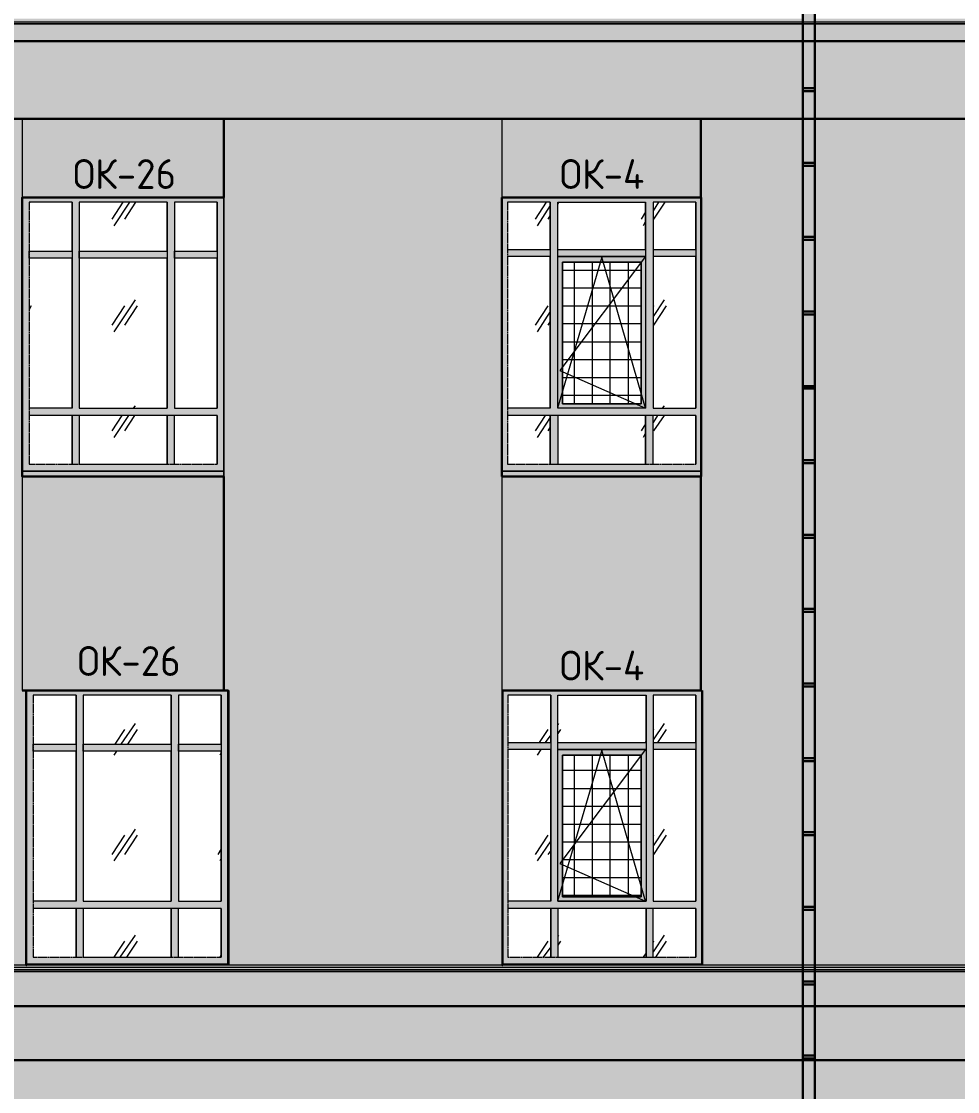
# Model space of a CAD drawing. Header units: millimetres. Extents: x -11345 to 411485, y -9810 to 73012.
# Drawn here: x 354448 to 362311, y 3315 to 12302 of the extents above; entities that cross this region are included whole.
import ezdxf

# ---------------------------------------------------------------- set-up
doc = ezdxf.new("R2010")
doc.units = ezdxf.units.MM
doc.linetypes.add('PDF_IMPORT', pattern=[1, 0.8, -0.2])
for name, color, linetype in [('PDF _Линии', 7, 'Continuous'), ('PDF _Стены внутренние', 7, 'Continuous'), ('PDF _Стены наружные', 7, 'Continuous'), ('PDF _Текст', 7, 'Continuous'), ('PDF _Узлы', 7, 'Continuous')]:
    doc.layers.add(name, color=color, linetype=linetype)
for name, color, linetype, true_color in [('PDF _Обобщенные модели', 7, 'Continuous', 0xb5bcbf), ('PDF _Ограждение', 7, 'Continuous', 0x7f7f7f), ('PDF _Окна', 7, 'Continuous', 0x383e42), ('PDF _Стены штриховка поверхности', 7, 'Continuous', 0xcacbcc)]:
    doc.layers.add(name, color=color, linetype=linetype, true_color=true_color)
doc.styles.add('PDF GOST Common', font='GOST_Common.ttf')

msp = doc.modelspace()

# ---------------------------------------------------------------- hatches: boundary and pattern name
at = {"layer": 'PDF _Обобщенные модели', "transparency": 33554559}
h = msp.add_hatch(color=256, dxfattribs=at)
h.paths.add_polyline_path([(361155.10239, 15415.50734), (361163.56847, 15432.4395), (361163.56847, 15438.08355), (361167.80151, 15445.13861), (361167.80151, 15449.37165), (361146.63632, 15449.37165), (361142.40328, 15445.13861), (361125.47113, 15402.80823), (361117.00505, 15394.34215), (361095.83986, 15368.94392), (361078.9077, 15364.71088), (361040.81036, 15364.71088), (361028.11124, 15368.94392), (361023.8782, 15377.41), (361002.71301, 15402.80823), (360998.47997, 15407.04127), (360981.54782, 15449.37165), (360956.14959, 15449.37165), (360981.54782, 15407.04127), (360977.31478, 15411.2743), (360968.84871, 15423.97342), (360968.84871, 15381.64304), (360964.61567, 15377.41), (360968.84871, 15364.71088), (360977.31478, 15347.77873), (360985.78086, 15330.84658), (360990.0139, 15322.3805), (361015.41213, 15267.351), (361015.41213, 15216.55454), (361011.17909, 15216.55454), (361015.41213, 15169.99112), (361011.17909, 15169.99112), (361015.41213, 15064.16516), (361011.17909, 15055.69908), (361015.41213, 15047.23301), (361015.41213, 15026.06781), (361019.64517, 15021.83478), (361015.41213, 15021.83478), (361015.41213, 15009.13566), (361011.17909, 15000.66958), (361011.17909, 7343.10321), (361015.41213, 6742.01177), (361011.17909, 6742.01177), (361011.17909, 6716.61354), (361015.41213, 6115.52209), (361011.17909, 6115.52209), (361011.17909, 6090.12386), (361015.41213, 5493.26545), (361011.17909, 5493.26545), (361011.17909, -348.32747), (361015.41213, -356.79354), (361019.64517, -369.49266), (361028.11124, -377.95873), (361036.57732, -386.42481), (361049.27643, -390.65785), (361061.97555, -394.89089), (361087.37378, -386.42481), (361100.07289, -377.95873), (361104.30593, -369.49266), (361108.53897, -369.49266), (361112.77201, -356.79354), (361112.77201, -335.62835), (361104.30593, -322.92924), (361108.53897, -322.92924), (361112.77201, -335.62835), (361112.77201, 15267.351), (361138.17024, 15322.3805), (361138.17024, 15330.84658), (361146.63632, 15339.31265), (361150.86936, 15352.01177), (361159.33543, 15373.17696), (361159.33543, 15377.41), (361155.10239, 15390.10911)])
h.paths.add_polyline_path([(361155.10239, 15423.97342), (361150.86936, 15415.50734), (361142.40328, 15402.80823)], flags=0)
h.paths.add_polyline_path([(361095.83986, 15038.76693), (361091.60682, 15034.53389), (361087.37378, 15030.30085), (361083.14074, 15030.30085), (361074.67466, 15026.06781), (361066.20859, 15026.06781), (361078.9077, 15030.30085)], flags=0)
h.paths.add_polyline_path([(361015.41213, -335.62835), (361015.41213, -331.39531), (361019.64517, -322.92924), (361019.64517, -318.6962), (361028.11124, -314.46316), (361019.64517, -322.92924)], flags=0)
h.paths.add_polyline_path([(361074.67466, -301.76404), (361061.97555, -297.53101), (361053.50947, -301.76404), (361049.27643, -301.76404), (361061.97555, -297.53101), (361066.20859, -297.53101)], flags=0)
h.paths.add_polyline_path([(361036.57732, -293.29797), (361040.81036, -289.06493), (361049.27643, -284.83189), (361061.97555, -284.83189), (361049.27643, -289.06493), (361045.0434, -289.06493)], flags=0)
h.paths.add_polyline_path([(361015.41213, -314.46316), (361023.8782, -305.99708), (361028.11124, -297.53101), (361028.11124, -301.76404), (361023.8782, -305.99708), (361019.64517, -314.46316)], flags=0)
h.paths.add_polyline_path([(361032.34428, 15000.66958), (361030.93327, 15003.49161), (361036.57732, 15000.66958), (361040.81036, 14996.43655)], flags=0)
h.paths.add_polyline_path([(361040.81036, 15013.3687), (361049.27643, 15009.13566), (361053.50947, 14996.43655), (361055.62599, 14994.32003), (361049.27643, 14996.43655), (361053.50947, 14996.43655), (361049.27643, 15004.90262), (361049.27643, 15009.13566), (361036.57732, 15013.3687)], flags=0)
h.paths.add_polyline_path([(361095.83986, 15026.06781), (361091.60682, 15021.83478), (361083.14074, 15013.3687), (361074.67466, 15009.13566), (361078.9077, 15013.3687), (361091.60682, 15021.83478), (361090.19581, 15021.83478)], flags=0)
h.paths.add_polyline_path([(361100.07289, 15021.83478), (361100.07289, 15009.13566), (361095.83986, 15013.3687), (361095.83986, 15019.71826)], flags=0)
h.paths.add_polyline_path([(361040.81036, 15330.84658), (361045.0434, 15330.84658), (361061.97555, 15322.3805)], flags=0)
h.paths.add_polyline_path([(361121.23809, 15368.94392), (361125.47113, 15375.29348), (361125.47113, 15373.17696), (361108.53897, 15352.01177), (361117.00505, 15364.71088)], flags=0)
for points in [[(361015.41213, 11741.23006), (361015.41213, 11745.46309), (361011.17909, 11745.46309), (361006.94605, 11741.23006), (361011.17909, 11736.99702), (361015.41213, 11736.99702)], [(361015.41213, 11715.83183), (361015.41213, 11720.06486), (361011.17909, 11720.06486), (361006.94605, 11715.83183), (361011.17909, 11711.59879), (361015.41213, 11711.59879)], [(361117.00505, 11741.23006), (361117.00505, 11745.46309), (361112.77201, 11745.46309), (361108.53897, 11741.23006), (361112.77201, 11736.99702), (361117.00505, 11736.99702)], [(361117.00505, 11715.83183), (361117.00505, 11720.06486), (361112.77201, 11720.06486), (361108.53897, 11715.83183), (361112.77201, 11711.59879), (361117.00505, 11711.59879)], [(361015.41213, 11114.74038), (361015.41213, 11118.97342), (361011.17909, 11118.97342), (361006.94605, 11114.74038), (361011.17909, 11110.50734), (361015.41213, 11110.50734)], [(361015.41213, 11089.34215), (361015.41213, 11093.57519), (361011.17909, 11093.57519), (361006.94605, 11089.34215), (361011.17909, 11085.10911), (361015.41213, 11085.10911)], [(361117.00505, 11114.74038), (361117.00505, 11118.97342), (361112.77201, 11118.97342), (361108.53897, 11114.74038), (361112.77201, 11110.50734), (361117.00505, 11110.50734)], [(361117.00505, 11089.34215), (361117.00505, 11093.57519), (361112.77201, 11093.57519), (361108.53897, 11089.34215), (361112.77201, 11085.10911), (361117.00505, 11085.10911)], [(361015.41213, 10492.48374), (361015.41213, 10496.71678), (361011.17909, 10496.71678), (361006.94605, 10492.48374), (361011.17909, 10488.25071), (361015.41213, 10488.25071)], [(361015.41213, 10467.08551), (361015.41213, 10471.31855), (361011.17909, 10471.31855), (361006.94605, 10467.08551), (361011.17909, 10462.85248), (361015.41213, 10462.85248)], [(361117.00505, 10492.48374), (361117.00505, 10496.71678), (361112.77201, 10496.71678), (361108.53897, 10492.48374), (361112.77201, 10488.25071), (361117.00505, 10488.25071)], [(361117.00505, 10467.08551), (361117.00505, 10471.31855), (361112.77201, 10471.31855), (361108.53897, 10467.08551), (361112.77201, 10462.85248), (361117.00505, 10462.85248)], [(361015.41213, 9865.99407), (361015.41213, 9870.22711), (361011.17909, 9870.22711), (361006.94605, 9865.99407), (361011.17909, 9861.76103), (361015.41213, 9861.76103)], [(361015.41213, 9840.59584), (361015.41213, 9844.82888), (361011.17909, 9844.82888), (361006.94605, 9840.59584), (361011.17909, 9836.3628), (361015.41213, 9836.3628)], [(361117.00505, 9865.99407), (361117.00505, 9870.22711), (361112.77201, 9870.22711), (361108.53897, 9865.99407), (361112.77201, 9861.76103), (361117.00505, 9861.76103)], [(361117.00505, 9840.59584), (361117.00505, 9844.82888), (361112.77201, 9844.82888), (361108.53897, 9840.59584), (361112.77201, 9836.3628), (361117.00505, 9836.3628)], [(361015.41213, 9239.50439), (361015.41213, 9243.73743), (361011.17909, 9243.73743), (361006.94605, 9239.50439), (361011.17909, 9235.27135), (361015.41213, 9235.27135)], [(361015.41213, 9218.3392), (361015.41213, 9222.57224), (361011.17909, 9222.57224), (361006.94605, 9218.3392), (361011.17909, 9214.10616), (361015.41213, 9214.10616)], [(361117.00505, 9239.50439), (361117.00505, 9243.73743), (361112.77201, 9243.73743), (361108.53897, 9239.50439), (361112.77201, 9235.27135), (361117.00505, 9235.27135)], [(361117.00505, 9218.3392), (361117.00505, 9222.57224), (361112.77201, 9222.57224), (361108.53897, 9218.3392), (361112.77201, 9214.10616), (361117.00505, 9214.10616)], [(361015.41213, 8617.24776), (361015.41213, 8621.48079), (361011.17909, 8621.48079), (361006.94605, 8617.24776), (361011.17909, 8613.01472), (361015.41213, 8613.01472)], [(361015.41213, 8591.84953), (361015.41213, 8596.08256), (361011.17909, 8596.08256), (361006.94605, 8591.84953), (361011.17909, 8587.61649), (361015.41213, 8587.61649)], [(361117.00505, 8617.24776), (361117.00505, 8621.48079), (361112.77201, 8621.48079), (361108.53897, 8617.24776), (361112.77201, 8613.01472), (361117.00505, 8613.01472)], [(361117.00505, 8591.84953), (361117.00505, 8596.08256), (361112.77201, 8596.08256), (361108.53897, 8591.84953), (361112.77201, 8587.61649), (361117.00505, 8587.61649)], [(361015.41213, 7990.75808), (361015.41213, 7994.99112), (361011.17909, 7994.99112), (361006.94605, 7990.75808), (361011.17909, 7986.52504), (361015.41213, 7986.52504)], [(361015.41213, 7965.35985), (361015.41213, 7969.59289), (361011.17909, 7969.59289), (361006.94605, 7965.35985), (361011.17909, 7961.12681), (361015.41213, 7961.12681)], [(361117.00505, 7990.75808), (361117.00505, 7994.99112), (361112.77201, 7994.99112), (361108.53897, 7990.75808), (361112.77201, 7986.52504), (361117.00505, 7986.52504)], [(361117.00505, 7965.35985), (361117.00505, 7969.59289), (361112.77201, 7969.59289), (361108.53897, 7965.35985), (361112.77201, 7961.12681), (361117.00505, 7961.12681)], [(361015.41213, 7368.50144), (361015.41213, 7372.73448), (361011.17909, 7372.73448), (361006.94605, 7368.50144), (361011.17909, 7364.2684), (361015.41213, 7364.2684)], [(361117.00505, 7368.50144), (361117.00505, 7372.73448), (361112.77201, 7372.73448), (361108.53897, 7368.50144), (361112.77201, 7364.2684), (361117.00505, 7364.2684)], [(361015.41213, 7343.10321), (361015.41213, 7347.33625), (361011.17909, 7347.33625), (361006.94605, 7343.10321), (361011.17909, 7338.87017), (361015.41213, 7338.87017)], [(361117.00505, 7343.10321), (361117.00505, 7347.33625), (361112.77201, 7347.33625), (361108.53897, 7343.10321), (361112.77201, 7338.87017), (361117.00505, 7338.87017)], [(361015.41213, 6742.01177), (361015.41213, 6746.24481), (361011.17909, 6746.24481), (361006.94605, 6742.01177), (361011.17909, 6737.77873), (361015.41213, 6737.77873)], [(361117.00505, 6742.01177), (361117.00505, 6746.24481), (361112.77201, 6746.24481), (361108.53897, 6742.01177), (361112.77201, 6737.77873), (361117.00505, 6737.77873)], [(361015.41213, 6716.61354), (361015.41213, 6720.84658), (361011.17909, 6720.84658), (361006.94605, 6716.61354), (361011.17909, 6712.3805), (361015.41213, 6712.3805)], [(361117.00505, 6716.61354), (361117.00505, 6720.84658), (361112.77201, 6720.84658), (361108.53897, 6716.61354), (361112.77201, 6712.3805), (361117.00505, 6712.3805)], [(361015.41213, 6115.52209), (361015.41213, 6119.75513), (361011.17909, 6119.75513), (361006.94605, 6115.52209), (361011.17909, 6111.28905), (361015.41213, 6111.28905)], [(361117.00505, 6115.52209), (361117.00505, 6119.75513), (361112.77201, 6119.75513), (361108.53897, 6115.52209), (361112.77201, 6111.28905), (361117.00505, 6111.28905)], [(361015.41213, 6090.12386), (361015.41213, 6094.3569), (361011.17909, 6094.3569), (361006.94605, 6090.12386), (361011.17909, 6085.89082), (361015.41213, 6085.89082)], [(361117.00505, 6090.12386), (361117.00505, 6094.3569), (361112.77201, 6094.3569), (361108.53897, 6090.12386), (361112.77201, 6085.89082), (361117.00505, 6085.89082)], [(361015.41213, 5493.26545), (361015.41213, 5497.49849), (361011.17909, 5497.49849), (361006.94605, 5493.26545), (361011.17909, 5489.03242), (361015.41213, 5489.03242)], [(361117.00505, 5493.26545), (361117.00505, 5497.49849), (361112.77201, 5497.49849), (361108.53897, 5493.26545), (361112.77201, 5489.03242), (361117.00505, 5489.03242)], [(361015.41213, 5467.86722), (361015.41213, 5472.10026), (361011.17909, 5472.10026), (361006.94605, 5467.86722), (361011.17909, 5463.63419), (361015.41213, 5463.63419)], [(361117.00505, 5467.86722), (361117.00505, 5472.10026), (361112.77201, 5472.10026), (361108.53897, 5467.86722), (361112.77201, 5463.63419), (361117.00505, 5463.63419)], [(361015.41213, 4866.77578), (361015.41213, 4871.00882), (361011.17909, 4871.00882), (361006.94605, 4866.77578), (361011.17909, 4862.54274), (361015.41213, 4862.54274)], [(361117.00505, 4866.77578), (361117.00505, 4871.00882), (361112.77201, 4871.00882), (361108.53897, 4866.77578), (361112.77201, 4862.54274), (361117.00505, 4862.54274)], [(361015.41213, 4841.37755), (361015.41213, 4845.61059), (361011.17909, 4845.61059), (361006.94605, 4841.37755), (361011.17909, 4837.14451), (361015.41213, 4837.14451)], [(361117.00505, 4841.37755), (361117.00505, 4845.61059), (361112.77201, 4845.61059), (361108.53897, 4841.37755), (361112.77201, 4837.14451), (361117.00505, 4837.14451)], [(361015.41213, 4240.2861), (361015.41213, 4244.51914), (361011.17909, 4244.51914), (361006.94605, 4240.2861), (361011.17909, 4236.05307), (361015.41213, 4236.05307)], [(361117.00505, 4240.2861), (361117.00505, 4244.51914), (361112.77201, 4244.51914), (361108.53897, 4240.2861), (361112.77201, 4236.05307), (361117.00505, 4236.05307)], [(361015.41213, 4214.88787), (361015.41213, 4219.12091), (361011.17909, 4219.12091), (361006.94605, 4214.88787), (361011.17909, 4210.65484), (361015.41213, 4210.65484)], [(361117.00505, 4214.88787), (361117.00505, 4219.12091), (361112.77201, 4219.12091), (361108.53897, 4214.88787), (361112.77201, 4210.65484), (361117.00505, 4210.65484)], [(361015.41213, 3618.02947), (361015.41213, 3622.2625), (361011.17909, 3622.2625), (361006.94605, 3618.02947), (361011.17909, 3613.79643), (361015.41213, 3613.79643)], [(361015.41213, 3592.63124), (361015.41213, 3596.86427), (361011.17909, 3596.86427), (361006.94605, 3592.63124), (361011.17909, 3588.3982), (361015.41213, 3588.3982)], [(361117.00505, 3618.02947), (361117.00505, 3622.2625), (361112.77201, 3622.2625), (361108.53897, 3618.02947), (361112.77201, 3613.79643), (361117.00505, 3613.79643)], [(361117.00505, 3592.63124), (361117.00505, 3596.86427), (361112.77201, 3596.86427), (361108.53897, 3592.63124), (361112.77201, 3588.3982), (361117.00505, 3588.3982)]]:
    msp.add_hatch(color=7, dxfattribs=at).paths.add_polyline_path(points)
at = {"layer": 'PDF _Ограждение', "true_color": 0x373f43, "transparency": 33554559}
h = msp.add_hatch(color=149, dxfattribs=at)
h.paths.add_polyline_path([(361011.17909, 12278.82593), (361011.17909, 12295.75808), (353823.47997, 12291.52504), (353823.47997, 12278.82593)])
h.paths.add_polyline_path([(361011.17909, 12325.38935), (353823.47997, 12325.38935), (353823.47997, 12295.75808), (361011.17909, 12295.75808)])
h = msp.add_hatch(color=149, dxfattribs=at)
h.paths.add_polyline_path([(375767.55077, 12278.82593), (375767.55077, 12295.75808), (361112.77201, 12291.52504), (361112.77201, 12278.82593)])
h.paths.add_polyline_path([(375767.55077, 12325.38935), (361112.77201, 12325.38935), (361112.77201, 12295.75808), (375767.55077, 12295.75808)])
for points in [[(353823.47997, 4375.74333), (353823.47997, 4320.71383), (361011.17909, 4320.71383), (361011.17909, 4375.74333)], [(361112.77201, 4375.74333), (361112.77201, 4320.71383), (375767.55077, 4320.71383), (375767.55077, 4375.74333)]]:
    msp.add_hatch(color=149, dxfattribs=at).paths.add_polyline_path(points)
at = {"layer": 'PDF _Окна', "transparency": 33554687}
h = msp.add_hatch(color=256, dxfattribs=at)
h.paths.add_polyline_path([(354932.53602, 10373.95867), (354932.53602, 10784.56339), (355673.31773, 10784.56339), (355673.31773, 10373.95867)])
h.paths.add_polyline_path([(354873.27348, 10314.69613), (354873.27348, 9053.25071), (354513.46523, 9053.25071), (354513.46523, 10314.69613)], flags=0)
h.paths.add_polyline_path([(356092.38853, 10314.69613), (356092.38853, 9053.25071), (355732.58027, 9053.25071), (355732.58027, 10314.69613)], flags=0)
h.paths.add_polyline_path([(354873.27348, 10373.95867), (354513.46523, 10373.95867), (354513.46523, 10784.56339), (354873.27348, 10784.56339)], flags=0)
h.paths.add_polyline_path([(356092.38853, 10373.95867), (355732.58027, 10373.95867), (355732.58027, 10784.56339), (356092.38853, 10784.56339)], flags=0)
h.paths.add_polyline_path([(356147.41803, 8481.79053), (356147.41803, 10822.66073), (354454.20269, 10822.66073), (354454.20269, 8481.79053)], flags=0)
h.paths.add_polyline_path([(355673.31773, 8993.98817), (355673.31773, 8583.38345), (354932.53602, 8583.38345), (354932.53602, 8993.98817)], flags=0)
h.paths.add_polyline_path([(355732.58027, 8583.38345), (355732.58027, 8993.98817), (356092.38853, 8993.98817), (356092.38853, 8583.38345)], flags=0)
h.paths.add_polyline_path([(354932.53602, 10314.69613), (355673.31773, 10314.69613), (355673.31773, 9053.25071), (354932.53602, 9053.25071)], flags=0)
h.paths.add_polyline_path([(354513.46523, 8583.38345), (354513.46523, 8993.98817), (354873.27348, 8993.98817), (354873.27348, 8583.38345)], flags=0)
h = msp.add_hatch(color=256, dxfattribs=at)
h.paths.add_polyline_path([(358953.92245, 10386.65779), (358953.92245, 10784.56339), (359690.47113, 10784.56339), (359690.47113, 10386.65779)])
h.paths.add_polyline_path([(358890.42688, 10327.39525), (358890.42688, 9053.25071), (358530.61862, 9053.25071), (358530.61862, 10327.39525)], flags=0)
h.paths.add_polyline_path([(360113.77496, 10327.39525), (360113.77496, 9053.25071), (359753.9667, 9053.25071), (359753.9667, 10327.39525)], flags=0)
h.paths.add_polyline_path([(358890.42688, 10386.65779), (358530.61862, 10386.65779), (358530.61862, 10784.56339), (358890.42688, 10784.56339)], flags=0)
h.paths.add_polyline_path([(360113.77496, 10386.65779), (359753.9667, 10386.65779), (359753.9667, 10784.56339), (360113.77496, 10784.56339)], flags=0)
h.paths.add_polyline_path([(360156.10534, 8481.79053), (360156.10534, 10822.66073), (358484.0552, 10822.66073), (358484.0552, 8481.79053)], flags=0)
h.paths.add_polyline_path([(359690.47113, 8993.98817), (359690.47113, 8583.38345), (358953.92245, 8583.38345), (358953.92245, 8993.98817)], flags=0)
h.paths.add_polyline_path([(359652.37378, 10280.83183), (359652.37378, 9091.34805), (358992.0198, 9091.34805), (358992.0198, 10280.83183)], flags=0)
h.paths.add_polyline_path([(359753.9667, 8583.38345), (359753.9667, 8993.98817), (360113.77496, 8993.98817), (360113.77496, 8583.38345)], flags=0)
h.paths.add_polyline_path([(358530.61862, 8583.38345), (358530.61862, 8993.98817), (358890.42688, 8993.98817), (358890.42688, 8583.38345)], flags=0)
h = msp.add_hatch(color=256, dxfattribs=at)
h.paths.add_polyline_path([(355707.18204, 4443.47194), (354966.40033, 4443.47194), (354966.40033, 4854.07666), (355707.18204, 4854.07666)])
h.paths.add_polyline_path([(354907.13779, 4443.47194), (354547.32953, 4443.47194), (354547.32953, 4854.07666), (354907.13779, 4854.07666)], flags=0)
h.paths.add_polyline_path([(355766.44458, 4443.47194), (355766.44458, 4854.07666), (356126.25284, 4854.07666), (356126.25284, 4443.47194)], flags=0)
h.paths.add_polyline_path([(354547.32953, 6234.04717), (354547.32953, 6644.65189), (354907.13779, 6644.65189), (354907.13779, 6234.04717)], flags=0)
h.paths.add_polyline_path([(354966.40033, 6234.04717), (354966.40033, 6644.65189), (355707.18204, 6644.65189), (355707.18204, 6234.04717)], flags=0)
h.paths.add_polyline_path([(356126.25284, 6174.78463), (356126.25284, 4913.3392), (355766.44458, 4913.3392), (355766.44458, 6174.78463)], flags=0)
h.paths.add_polyline_path([(356185.51537, 4375.74333), (356185.51537, 6682.74923), (354488.067, 6682.74923), (354488.067, 4375.74333)], flags=0)
h.paths.add_polyline_path([(354547.32953, 6174.78463), (354907.13779, 6174.78463), (354907.13779, 4913.3392), (354547.32953, 4913.3392)], flags=0)
h.paths.add_polyline_path([(356126.25284, 6234.04717), (355766.44458, 6234.04717), (355766.44458, 6644.65189), (356126.25284, 6644.65189)], flags=0)
h.paths.add_polyline_path([(354966.40033, 6174.78463), (355707.18204, 6174.78463), (355707.18204, 4913.3392), (354966.40033, 4913.3392)], flags=0)
h = msp.add_hatch(color=256, dxfattribs=at)
h.paths.add_polyline_path([(358953.92245, 6246.74628), (358953.92245, 6644.65189), (359694.70416, 6644.65189), (359694.70416, 6246.74628)])
h.paths.add_polyline_path([(359753.9667, 6246.74628), (359753.9667, 6644.65189), (360113.77496, 6644.65189), (360113.77496, 6246.74628)], flags=0)
h.paths.add_polyline_path([(358894.65992, 6187.48374), (358894.65992, 4913.3392), (358534.85166, 4913.3392), (358534.85166, 6187.48374)], flags=0)
h.paths.add_polyline_path([(358894.65992, 6246.74628), (358534.85166, 6246.74628), (358534.85166, 6644.65189), (358894.65992, 6644.65189)], flags=0)
h.paths.add_polyline_path([(359652.37378, 4951.43655), (358992.0198, 4951.43655), (358992.0198, 6140.92032), (359652.37378, 6140.92032)], flags=0)
h.paths.add_polyline_path([(359753.9667, 6187.48374), (360113.77496, 6187.48374), (360113.77496, 4913.3392), (359753.9667, 4913.3392)], flags=0)
h.paths.add_polyline_path([(359694.70416, 4854.07666), (359694.70416, 4443.47194), (358953.92245, 4443.47194), (358953.92245, 4854.07666)], flags=0)
h.paths.add_polyline_path([(359753.9667, 4443.47194), (359753.9667, 4854.07666), (360113.77496, 4854.07666), (360113.77496, 4443.47194)], flags=0)
h.paths.add_polyline_path([(360164.57142, 4913.3392), (360160.33838, 6644.65189), (360160.33838, 6682.74923), (358488.28823, 6682.74923), (358488.28823, 4375.74333), (360164.57142, 4375.74333), (360160.33838, 4384.20941), (360164.57142, 4384.20941)], flags=0)
h.paths.add_polyline_path([(358534.85166, 4443.47194), (358534.85166, 4854.07666), (358894.65992, 4854.07666), (358894.65992, 4443.47194)], flags=0)
at = {"layer": 'PDF _Стены наружные', "transparency": 33554687}
for points in [[(354458.43573, 8481.79053), (354458.43573, 8486.02357), (354454.20269, 8486.02357), (354449.96965, 8481.79053), (354454.20269, 8477.55749), (354458.43573, 8477.55749)], [(358488.28823, 8481.79053), (358488.28823, 8486.02357), (358484.0552, 8486.02357), (358479.82216, 8481.79053), (358484.0552, 8477.55749), (358488.28823, 8477.55749)]]:
    msp.add_hatch(color=256, dxfattribs=at).paths.add_polyline_path(points)
at = {"layer": 'PDF _Стены штриховка поверхности', "true_color": 0xfbfbf4, "transparency": 33554687}
for points in [[(358483.12381, 10822.66073), (358484.0552, 11483.01472), (360156.10534, 11483.01472), (360156.10534, 10822.66073), (360160.33838, 10822.66073), (360156.10534, 8481.79053), (360156.10534, 6682.74923), (360164.57142, 6682.74923), (360164.57142, 4375.74333), (361011.17909, 4375.74333), (361011.17909, 12278.82593), (353823.47997, 12278.82593), (353823.47997, 4375.74333), (354488.067, 4375.74333), (354488.067, 6682.74923), (354454.20269, 6682.74923), (354454.20269, 8629.94687), (354449.96965, 9231.03832), (354449.96965, 10822.66073), (354454.20269, 10822.66073), (354454.20269, 11483.01472), (356147.41803, 11483.01472), (356147.41803, 6682.74923), (356189.74841, 6682.74923), (356189.74841, 4375.74333), (358488.28823, 4375.74333), (358488.28823, 6682.74923), (358484.0552, 6682.74923), (358484.0552, 8481.79053), (358479.82216, 8481.79053), (358481.67705, 9796.90699), (358484.0552, 8481.79053), (358484.0552, 10822.66073)], [(368198.8782, 11483.01472), (368203.11124, 10822.66073), (368203.11124, 6682.74923), (368215.81036, 6682.74923), (368215.81036, 4375.74333), (375767.55077, 4375.74333), (375767.55077, 12278.82593), (361112.77201, 12278.82593), (361112.77201, 4375.74333), (362492.74251, 4375.74333), (362492.74251, 6682.74923), (362505.44163, 6682.74923), (362505.44163, 8481.79053), (362501.20859, 8481.79053), (362501.20859, 11483.01472), (364160.55962, 11483.01472), (364164.79266, 8481.79053), (364164.79266, 6682.74923), (364169.0257, 6682.74923), (364169.0257, 4375.74333), (366535.29413, 4375.74333), (366535.29413, 8481.79053), (366531.0611, 8481.79053), (366531.0611, 11483.01472)], [(361011.17909, 4320.71383), (353823.47997, 4320.71383), (353823.47997, 4032.86722), (361011.17909, 4032.86722)], [(375767.55077, 4320.71383), (361112.77201, 4320.71383), (361112.77201, 4032.86722), (375767.55077, 4032.86722)]]:
    msp.add_hatch(color=7, dxfattribs=at).paths.add_polyline_path(points)
at = {"layer": 'PDF _Стены штриховка поверхности', "true_color": 0x88d4d9, "transparency": 33554687}
for points in [[(356147.41803, 11483.01472), (354454.20269, 11483.01472), (354454.20269, 10822.66073), (356147.41803, 10822.66073)], [(360156.10534, 11483.01472), (358484.0552, 11483.01472), (358484.0552, 10822.66073), (360156.10534, 10822.66073)], [(356147.41803, 8481.79053), (354454.20269, 8481.79053), (354454.20269, 6682.74923), (356147.41803, 6682.74923)], [(360156.10534, 8481.79053), (358484.0552, 8481.79053), (358484.0552, 6682.74923), (360156.10534, 6682.74923)]]:
    msp.add_hatch(color=133, dxfattribs=at).paths.add_polyline_path(points)
at = {"layer": 'PDF _Стены штриховка поверхности', "transparency": 33554687}
h = msp.add_hatch(color=256, dxfattribs=at)
h.paths.add_polyline_path([(353823.47997, 3262.45425), (353823.47997, 362.82298), (354674.32068, 362.82298), (354674.32068, -437.22127), (376173.92245, -437.22127), (376173.92245, 3579.93212), (376195.08764, 3579.93212), (376195.08764, -437.22127), (376224.71891, -437.22127), (376224.71891, -318.6962), (376267.0493, -318.6962), (376267.0493, 117.30675), (376241.65107, 125.77283), (376241.65107, 168.10321), (376224.71891, 172.33625), (376224.71891, 235.83183), (376267.0493, 223.13271), (376267.0493, 1937.51324), (376254.35018, 1937.51324), (376254.35018, 405.15336), (376245.8841, 405.15336), (376245.8841, 1937.51324), (376237.41803, 1937.51324), (376237.41803, 405.15336), (376224.71891, 405.15336), (376224.71891, 2834.91737), (376237.41803, 2834.91737), (376237.41803, 2326.95277), (376245.8841, 2322.71973), (376245.8841, 2834.91737), (376254.35018, 2834.91737), (376254.35018, 2318.48669), (376267.0493, 2318.48669), (376267.0493, 3579.93212), (376296.68056, 3579.93212), (376296.68056, 4032.86722), (375864.91065, 4032.86722), (375869.14369, 3579.93212), (375864.91065, 3579.93212), (375864.91065, -348.32747), (375860.67761, -361.02658), (375852.21154, -369.49266), (375843.74546, -377.95873), (375818.34723, -386.42481), (375805.64812, -382.19177), (375797.18204, -377.95873), (375792.949, -377.95873), (375780.24989, -369.49266), (375776.01685, -361.02658), (375771.78381, -356.79354), (375767.55077, -348.32747), (375767.55077, 4032.86722), (361112.77201, 4032.86722), (361112.77201, -356.79354), (361108.53897, -361.02658), (361100.07289, -377.95873), (361095.83986, -382.19177), (361091.60682, -386.42481), (361087.37378, -386.42481), (361061.97555, -394.89089), (361053.50947, -390.65785), (361049.27643, -390.65785), (361036.57732, -386.42481), (361028.11124, -377.95873), (361019.64517, -369.49266), (361015.41213, -356.79354), (361011.17909, -339.86139), (361011.17909, 4032.86722), (353823.47997, 4032.86722), (353823.47997, 3334.4159), (354035.13189, 3309.01767), (354035.13189, 3237.05602), (354030.89885, 3237.05602), (353908.14074, 3249.75513)])
h.paths.add_polyline_path([(354593.89295, 519.4454), (354593.89295, 2839.15041), (356168.58322, 2839.15041), (356168.58322, 519.4454)], flags=0)
h.paths.add_polyline_path([(368198.8782, 549.07666), (366624.18794, 549.07666), (366624.18794, 2868.78168), (368198.8782, 2868.78168)], flags=0)
h.paths.add_polyline_path([(364169.0257, 2843.38345), (364169.0257, 523.67843), (362594.33543, 523.67843), (362594.33543, 2843.38345)], flags=0)
h.paths.add_polyline_path([(376216.25284, 2834.91737), (376216.25284, 405.15336), (376207.78676, 405.15336), (376207.78676, 2834.91737)], flags=0)
h.paths.add_polyline_path([(358572.949, 515.21236), (358572.949, 2834.91737), (360147.63927, 2834.91737), (360147.63927, 515.21236)], flags=0)

# ---------------------------------------------------------------- linework, layer by layer
at = {"layer": 'PDF _Линии', "lineweight": 30}
for points in [[(361011.17909, 14852.51324), (361011.17909, -145.14162)], [(361112.77201, -145.14162), (361112.77201, 14852.51324)], [(356147.41803, 6682.74923), (356147.41803, 8481.79053), (354454.20269, 8481.79053), (354454.20269, 10822.66073), (356147.41803, 10822.66073), (356147.41803, 11483.01472)], [(360156.10534, 6682.74923), (360156.10534, 8481.79053), (358484.0552, 8481.79053), (358484.0552, 10822.66073), (360156.10534, 10822.66073), (360156.10534, 11483.01472)], [(356185.51537, 4375.74333), (356185.51537, 6682.74923), (354454.20269, 6682.74923)], [(358484.0552, 6682.74923), (360160.33838, 6682.74923)], [(360164.57142, 4375.74333), (360164.57142, 6682.74923)]]:
    msp.add_lwpolyline(points, dxfattribs=at)
at = {"layer": 'PDF _Линии', "lineweight": 30, "ltscale": 146.55296}
for points in [[(353823.47997, 12134.90262), (376330.54487, 12134.90262)], [(353565.26464, 11483.01472), (376296.68056, 11483.01472)], [(353611.82806, 4032.86722), (376347.47702, 4032.86722)], [(353514.46818, 3579.93212), (376224.71891, 3579.93212)]]:
    msp.add_lwpolyline(points, dxfattribs=at)
at = {"layer": 'PDF _Линии', "lineweight": 30}
for points in [[(361112.77201, 11715.83183), (361112.77201, 11741.23006), (361061.97555, 11741.23006), (361011.17909, 11741.23006), (361011.17909, 11715.83183), (361061.97555, 11715.83183)], [(361112.77201, 11089.34215), (361112.77201, 11114.74038), (361061.97555, 11114.74038), (361011.17909, 11114.74038), (361011.17909, 11089.34215), (361061.97555, 11089.34215)], [(361112.77201, 10467.08551), (361112.77201, 10492.48374), (361061.97555, 10492.48374), (361011.17909, 10492.48374), (361011.17909, 10467.08551), (361061.97555, 10467.08551)], [(361112.77201, 9840.59584), (361112.77201, 9865.99407), (361061.97555, 9865.99407), (361011.17909, 9865.99407), (361011.17909, 9840.59584), (361061.97555, 9840.59584)], [(361112.77201, 9218.3392), (361112.77201, 9239.50439), (361061.97555, 9239.50439), (361011.17909, 9239.50439), (361011.17909, 9218.3392), (361061.97555, 9218.3392)], [(361112.77201, 8591.84953), (361112.77201, 8617.24776), (361061.97555, 8617.24776), (361011.17909, 8617.24776), (361011.17909, 8591.84953), (361061.97555, 8591.84953)], [(361112.77201, 7965.35985), (361112.77201, 7990.75808), (361061.97555, 7990.75808), (361011.17909, 7990.75808), (361011.17909, 7965.35985), (361061.97555, 7965.35985)], [(361112.77201, 7343.10321), (361112.77201, 7368.50144), (361061.97555, 7368.50144), (361011.17909, 7368.50144), (361011.17909, 7343.10321), (361061.97555, 7343.10321)], [(361112.77201, 6716.61354), (361112.77201, 6742.01177), (361061.97555, 6742.01177), (361011.17909, 6742.01177), (361011.17909, 6716.61354), (361061.97555, 6716.61354)], [(354488.067, 6682.74923), (354488.067, 4375.74333)], [(358488.28823, 6682.74923), (358488.28823, 4375.74333)], [(361112.77201, 6090.12386), (361112.77201, 6115.52209), (361061.97555, 6115.52209), (361011.17909, 6115.52209), (361011.17909, 6090.12386), (361061.97555, 6090.12386)], [(361112.77201, 5467.86722), (361112.77201, 5493.26545), (361061.97555, 5493.26545), (361011.17909, 5493.26545), (361011.17909, 5467.86722), (361061.97555, 5467.86722)], [(361112.77201, 4841.37755), (361112.77201, 4866.77578), (361061.97555, 4866.77578), (361011.17909, 4866.77578), (361011.17909, 4841.37755), (361061.97555, 4841.37755)], [(361112.77201, 4214.88787), (361112.77201, 4240.2861), (361061.97555, 4240.2861), (361011.17909, 4240.2861), (361011.17909, 4214.88787), (361061.97555, 4214.88787)], [(361112.77201, 3592.63124), (361112.77201, 3618.02947), (361061.97555, 3618.02947), (361011.17909, 3618.02947), (361011.17909, 3592.63124), (361061.97555, 3592.63124)]]:
    msp.add_lwpolyline(points, close=True, dxfattribs=at)
at = {"layer": 'PDF _Линии', "lineweight": 9, "ltscale": 3.185034}
for points in [[(359690.47113, 10327.39525), (358970.85461, 9370.72858), (359690.47113, 9053.25071), (359322.19679, 10323.16221), (358949.68941, 9053.25071)], [(359690.47113, 6187.48374), (358970.85461, 5230.81708), (359690.47113, 4913.3392), (359322.19679, 6183.25071), (358949.68941, 4913.3392)]]:
    msp.add_lwpolyline(points, dxfattribs=at)
at = {"layer": 'PDF _Линии', "lineweight": 9}
for points in [[(359652.37378, 10280.83183), (358992.0198, 10280.83183), (358992.0198, 9091.34805), (359652.37378, 9091.34805)], [(359652.37378, 6140.92032), (358992.0198, 6140.92032), (358992.0198, 4951.43655), (359652.37378, 4951.43655)]]:
    msp.add_lwpolyline(points, close=True, dxfattribs=at)
at = {"layer": 'PDF _Ограждение', "color": 7, "lineweight": 9, "ltscale": 146.55296}
for points in [[(375767.55077, 12283.05897), (353616.0611, 12283.05897)], [(376267.0493, 12278.82593), (353616.0611, 12278.82593)], [(375767.55077, 12295.75808), (353620.29413, 12295.75808)], [(375767.55077, 12278.82593), (353620.29413, 12278.82593)], [(375767.55077, 4375.74333), (353514.46818, 4375.74333)], [(376283.98145, 4337.64599), (376178.15549, 4358.81118), (353514.46818, 4358.81118)], [(353620.29413, 4324.94687), (375767.55077, 4324.94687), (353624.52717, 4324.94687)], [(375767.55077, 4337.64599), (353624.52717, 4337.64599)], [(376283.98145, 4320.71383), (353624.52717, 4320.71383)]]:
    msp.add_lwpolyline(points, dxfattribs=at)
at = {"layer": 'PDF _Окна', "color": 7, "lineweight": 9}
for points in [[(354517.69826, 10784.56339), (354513.46523, 10771.86427)], [(354873.27348, 10784.56339), (354513.46523, 10784.56339)], [(355673.31773, 10784.56339), (354932.53602, 10784.56339), (354932.53602, 9053.25071), (355673.31773, 9053.25071)], [(355300.81036, 10784.56339), (355207.68351, 10640.64009)], [(355355.83986, 10784.56339), (355224.61567, 10585.61059)], [(355406.63632, 10784.56339), (355313.50947, 10640.64009)], [(356092.38853, 10784.56339), (355732.58027, 10784.56339), (355732.58027, 9053.25071), (356092.38853, 9053.25071)], [(358530.61862, 10386.65779), (358890.42688, 10386.65779), (358890.42688, 10784.56339), (358890.42688, 9053.25071), (358890.42688, 10327.39525), (358530.61862, 10327.39525)], [(358890.42688, 10784.56339), (358530.61862, 10784.56339)], [(358856.56257, 10784.56339), (358763.43573, 10640.64009)], [(358962.38853, 10784.56339), (358953.92245, 10767.63124)], [(358953.92245, 10386.65779), (359690.47113, 10386.65779), (359690.47113, 10784.56339), (359690.47113, 9053.25071), (358953.92245, 9053.25071), (358953.92245, 10784.56339), (359690.47113, 10784.56339)], [(359800.53012, 10784.56339), (359753.9667, 10712.60174)], [(359753.9667, 10386.65779), (360113.77496, 10386.65779), (360113.77496, 10784.56339), (360113.77496, 9053.25071), (360113.77496, 10327.39525), (359753.9667, 10327.39525)], [(360113.77496, 10784.56339), (359753.9667, 10784.56339), (359753.9667, 9053.25071), (360113.77496, 9053.25071)], [(359851.32658, 10784.56339), (359758.19974, 10640.64009)], [(358890.42688, 10754.93212), (358780.36788, 10585.61059)], [(359690.47113, 10704.13566), (359652.37378, 10640.64009)], [(358890.42688, 10674.50439), (358869.26169, 10640.64009)], [(359690.47113, 10623.70793), (359669.30593, 10585.61059)], [(354513.46523, 10314.69613), (354513.46523, 10373.95867)], [(354513.46523, 10373.95867), (354513.46523, 10373.95867)], [(354932.53602, 10314.69613), (354932.53602, 10373.95867)], [(354932.53602, 10373.95867), (354932.53602, 10373.95867)], [(355732.58027, 10314.69613), (355732.58027, 10373.95867)], [(355732.58027, 10373.95867), (355732.58027, 10373.95867)], [(354513.46523, 10314.69613), (354513.46523, 10314.69613)], [(354932.53602, 10314.69613), (354932.53602, 10314.69613)], [(355732.58027, 10314.69613), (355732.58027, 10314.69613)], [(359652.37378, 9091.34805), (359652.37378, 10280.83183)], [(354513.46523, 9963.35395), (354513.46523, 9963.35395)], [(354530.39738, 9912.55749), (354513.46523, 9882.92622)], [(355313.50947, 9912.55749), (355207.68351, 9751.70203)], [(355402.40328, 9963.35395), (355224.61567, 9696.67253)], [(355419.33543, 9912.55749), (355313.50947, 9751.70203)], [(358869.26169, 9912.55749), (358763.43573, 9751.70203)], [(359847.09354, 9963.35395), (359753.9667, 9823.66368)], [(359758.19974, 9912.55749), (359753.9667, 9904.09141)], [(359864.0257, 9912.55749), (359758.19974, 9751.70203)], [(358890.42688, 9865.99407), (358780.36788, 9696.67253)], [(358890.42688, 9785.56634), (358869.26169, 9751.70203)], [(359652.37378, 9751.70203), (359652.37378, 9751.70203)], [(354513.46523, 9074.4159), (354513.46523, 9074.4159)], [(354873.27348, 9053.25071), (354513.46523, 9053.25071)], [(354932.53602, 8993.98817), (354932.53602, 8583.38345), (355673.31773, 8583.38345)], [(355292.34428, 8993.98817), (355207.68351, 8862.76398)], [(355347.37378, 8993.98817), (355224.61567, 8807.73448)], [(355398.17024, 8993.98817), (355313.50947, 8862.76398)], [(355402.40328, 9074.4159), (355385.47113, 9053.25071)], [(355732.58027, 8583.38345), (355732.58027, 8993.98817)], [(358890.42688, 9053.25071), (358530.61862, 9053.25071)], [(358848.09649, 8993.98817), (358763.43573, 8862.76398)], [(358958.15549, 8993.98817), (358953.92245, 8989.75513)], [(358953.92245, 8993.98817), (358953.92245, 8583.38345), (359690.47113, 8583.38345)], [(359792.06405, 8993.98817), (359753.9667, 8934.72563)], [(359753.9667, 8583.38345), (359753.9667, 8993.98817)], [(359847.09354, 8993.98817), (359758.19974, 8862.76398)], [(359847.09354, 9074.4159), (359830.16139, 9053.25071)], [(358890.42688, 8977.05602), (358780.36788, 8807.73448)], [(359690.47113, 8922.02652), (359652.37378, 8862.76398)], [(358890.42688, 8896.62829), (358869.26169, 8862.76398)], [(359690.47113, 8845.83183), (359669.30593, 8807.73448)], [(354454.20269, 8524.12091), (356147.41803, 8524.12091), (354454.20269, 8524.12091)], [(358484.0552, 8524.12091), (360156.10534, 8524.12091), (358484.0552, 8524.12091)], [(354907.13779, 6644.65189), (354547.32953, 6644.65189)], [(355707.18204, 6644.65189), (354966.40033, 6644.65189), (354966.40033, 4913.3392), (355707.18204, 4913.3392)], [(356126.25284, 6644.65189), (355766.44458, 6644.65189), (355766.44458, 4913.3392), (356126.25284, 4913.3392)], [(358534.85166, 6246.74628), (358894.65992, 6246.74628), (358894.65992, 6644.65189), (358894.65992, 4913.3392), (358894.65992, 6187.48374), (358534.85166, 6187.48374)], [(358894.65992, 6644.65189), (358534.85166, 6644.65189)], [(358953.92245, 6246.74628), (359694.70416, 6246.74628), (359694.70416, 6644.65189), (359694.70416, 4913.3392), (358953.92245, 4913.3392), (358953.92245, 6644.65189), (359694.70416, 6644.65189)], [(359753.9667, 6246.74628), (360113.77496, 6246.74628), (360113.77496, 6644.65189), (360113.77496, 4913.3392), (360113.77496, 6187.48374), (359753.9667, 6187.48374)], [(360113.77496, 6644.65189), (359753.9667, 6644.65189), (359753.9667, 4913.3392), (360113.77496, 4913.3392)], [(355402.40328, 6407.60174), (355283.8782, 6234.04717)], [(358958.15549, 6407.60174), (358953.92245, 6399.13566)], [(359847.09354, 6407.60174), (359753.9667, 6267.91147)], [(355313.50947, 6356.80528), (355233.08174, 6234.04717)], [(355419.33543, 6356.80528), (355338.9077, 6234.04717)], [(358869.26169, 6356.80528), (358797.30003, 6246.74628)], [(358894.65992, 6310.24186), (358848.09649, 6246.74628)], [(358975.08764, 6356.80528), (358953.92245, 6322.94097)], [(359758.19974, 6356.80528), (359753.9667, 6348.3392)], [(359864.0257, 6356.80528), (359792.06405, 6246.74628)], [(354547.32953, 6174.78463), (354547.32953, 6234.04717)], [(354547.32953, 6234.04717), (354547.32953, 6234.04717)], [(354966.40033, 6174.78463), (354966.40033, 6234.04717)], [(354966.40033, 6234.04717), (354966.40033, 6234.04717)], [(355766.44458, 6174.78463), (355766.44458, 6234.04717)], [(355766.44458, 6234.04717), (355766.44458, 6234.04717)], [(356126.25284, 6242.51324), (356122.0198, 6234.04717)], [(359694.70416, 6259.4454), (359686.23809, 6246.74628)], [(354547.32953, 6174.78463), (354547.32953, 6174.78463)], [(354966.40033, 6174.78463), (354966.40033, 6174.78463)], [(355245.78086, 6174.78463), (355224.61567, 6140.92032)], [(355766.44458, 6174.78463), (355766.44458, 6174.78463)], [(356126.25284, 6162.08551), (356113.55372, 6140.92032)], [(358809.99915, 6187.48374), (358780.36788, 6140.92032)], [(359652.37378, 4951.43655), (359652.37378, 6140.92032)], [(355402.40328, 5518.66368), (355224.61567, 5251.98227)], [(359847.09354, 5518.66368), (359753.9667, 5378.97342)], [(355313.50947, 5467.86722), (355207.68351, 5307.01177)], [(355419.33543, 5467.86722), (355313.50947, 5307.01177)], [(358869.26169, 5467.86722), (358763.43573, 5307.01177)], [(358894.65992, 5421.3038), (358780.36788, 5251.98227)], [(359758.19974, 5467.86722), (359753.9667, 5459.40115)], [(359864.0257, 5467.86722), (359758.19974, 5307.01177)], [(356126.25284, 5353.57519), (356096.62157, 5307.01177)], [(358894.65992, 5340.87607), (358869.26169, 5307.01177)], [(359652.37378, 5307.01177), (359652.37378, 5307.01177)], [(356126.25284, 5273.14746), (356113.55372, 5251.98227)], [(354907.13779, 4913.3392), (354547.32953, 4913.3392)], [(354966.40033, 4854.07666), (354966.40033, 4443.47194), (355707.18204, 4443.47194)], [(355766.44458, 4443.47194), (355766.44458, 4854.07666)], [(358894.65992, 4913.3392), (358534.85166, 4913.3392)], [(358953.92245, 4854.07666), (358953.92245, 4443.47194), (359694.70416, 4443.47194)], [(359753.9667, 4443.47194), (359753.9667, 4854.07666)], [(355402.40328, 4629.72563), (355275.41213, 4443.47194)], [(358958.15549, 4629.72563), (358953.92245, 4621.25955)], [(359847.09354, 4629.72563), (359753.9667, 4490.03537)], [(355313.50947, 4578.92917), (355224.61567, 4443.47194)], [(355419.33543, 4578.92917), (355330.44163, 4443.47194)], [(358869.26169, 4578.92917), (358780.36788, 4443.47194)], [(358894.65992, 4532.36575), (358831.16434, 4443.47194)], [(358975.08764, 4578.92917), (358953.92245, 4545.06486)], [(359758.19974, 4578.92917), (359753.9667, 4570.46309)], [(359864.0257, 4578.92917), (359775.13189, 4443.47194)], [(356126.25284, 4464.63714), (356113.55372, 4443.47194)], [(358894.65992, 4451.93802), (358886.19384, 4443.47194)], [(359694.70416, 4481.56929), (359669.30593, 4443.47194)], [(358488.28823, 4384.20941), (360164.57142, 4384.20941), (358488.28823, 4384.20941)]]:
    msp.add_lwpolyline(points, dxfattribs=at)
for points in [[(354873.27348, 10314.69613), (354513.46523, 10314.69613), (354513.46523, 10373.95867), (354873.27348, 10373.95867), (354873.27348, 10784.56339), (354873.27348, 9053.25071)], [(355673.31773, 10314.69613), (354932.53602, 10314.69613), (354932.53602, 10373.95867), (355673.31773, 10373.95867), (355673.31773, 10784.56339), (355673.31773, 9053.25071)], [(356092.38853, 10314.69613), (355732.58027, 10314.69613), (355732.58027, 10373.95867), (356092.38853, 10373.95867), (356092.38853, 10784.56339), (356092.38853, 9053.25071)], [(359690.47113, 10327.39525), (358953.92245, 10327.39525)], [(359652.37378, 10280.83183), (359652.37378, 9091.34805), (358992.0198, 9091.34805), (358992.0198, 10280.83183)], [(354873.27348, 8993.98817), (354873.27348, 8583.38345)], [(355673.31773, 8993.98817), (355673.31773, 8583.38345)], [(356092.38853, 8993.98817), (356092.38853, 8583.38345)], [(358890.42688, 8993.98817), (358890.42688, 8583.38345)], [(359690.47113, 8993.98817), (359690.47113, 8583.38345)], [(360113.77496, 8993.98817), (360113.77496, 8583.38345)], [(354488.067, 4384.20941), (356185.51537, 4384.20941), (356185.51537, 6682.74923), (356185.51537, 4384.20941)], [(354907.13779, 6174.78463), (354547.32953, 6174.78463), (354547.32953, 6234.04717), (354907.13779, 6234.04717), (354907.13779, 6644.65189), (354907.13779, 4913.3392)], [(355707.18204, 6174.78463), (354966.40033, 6174.78463), (354966.40033, 6234.04717), (355707.18204, 6234.04717), (355707.18204, 6644.65189), (355707.18204, 4913.3392)], [(356126.25284, 6174.78463), (355766.44458, 6174.78463), (355766.44458, 6234.04717), (356126.25284, 6234.04717), (356126.25284, 6644.65189), (356126.25284, 4913.3392)], [(359694.70416, 6187.48374), (358953.92245, 6187.48374)], [(359652.37378, 6140.92032), (359652.37378, 4951.43655), (358992.0198, 4951.43655), (358992.0198, 6140.92032)], [(354907.13779, 4854.07666), (354907.13779, 4443.47194)], [(355707.18204, 4854.07666), (355707.18204, 4443.47194)], [(356126.25284, 4854.07666), (356126.25284, 4443.47194)], [(358894.65992, 4854.07666), (358894.65992, 4443.47194)], [(359694.70416, 4854.07666), (359694.70416, 4443.47194)], [(360113.77496, 4854.07666), (360113.77496, 4443.47194)]]:
    msp.add_lwpolyline(points, close=True, dxfattribs=at)
at = {"layer": 'PDF _Окна', "color": 7, "linetype": 'PDF_IMPORT', "lineweight": 9, "ltscale": 17.313738}
for points in [[(354513.46523, 10784.56339), (354513.46523, 8583.38345), (356092.38853, 8583.38345)], [(358530.61862, 10784.56339), (358530.61862, 8583.38345), (360113.77496, 8583.38345)], [(354547.32953, 6644.65189), (354547.32953, 4443.47194), (356126.25284, 4443.47194)], [(358534.85166, 6644.65189), (358534.85166, 4443.47194), (360113.77496, 4443.47194)]]:
    msp.add_lwpolyline(points, dxfattribs=at)
at = {"layer": 'PDF _Окна', "lineweight": 0}
for points in [[(359690.47113, 10327.39525), (358953.92245, 10327.39525), (359690.47113, 10327.39525)], [(359694.70416, 6187.48374), (358953.92245, 6187.48374), (359694.70416, 6187.48374)], [(359694.70416, 4913.3392), (358953.92245, 4913.3392), (359694.70416, 4913.3392)]]:
    msp.add_lwpolyline(points, dxfattribs=at)
for points in [[(359690.47113, 10327.39525), (359690.47113, 10327.39525), (359690.47113, 10327.39525)], [(354873.27348, 9053.25071), (354873.27348, 9053.25071), (354873.27348, 9053.25071)], [(356092.38853, 9053.25071), (356092.38853, 9053.25071), (356092.38853, 9053.25071)], [(358890.42688, 9053.25071), (358890.42688, 9053.25071), (358890.42688, 9053.25071)], [(360113.77496, 9053.25071), (360113.77496, 9053.25071), (360113.77496, 9053.25071)], [(355673.31773, 8583.38345), (355673.31773, 8583.38345), (355673.31773, 8583.38345)], [(359690.47113, 8583.38345), (359690.47113, 8583.38345), (359690.47113, 8583.38345)], [(360113.77496, 8583.38345), (360113.77496, 8583.38345), (360113.77496, 8583.38345)], [(354454.20269, 8524.12091), (356147.41803, 8524.12091), (354454.20269, 8524.12091)], [(358484.0552, 8524.12091), (360156.10534, 8524.12091), (358484.0552, 8524.12091)], [(354907.13779, 4913.3392), (354907.13779, 4913.3392), (354907.13779, 4913.3392)], [(360113.77496, 4913.3392), (360113.77496, 4913.3392), (360113.77496, 4913.3392)], [(355707.18204, 4443.47194), (355707.18204, 4443.47194), (355707.18204, 4443.47194)], [(359694.70416, 4443.47194), (359694.70416, 4443.47194), (359694.70416, 4443.47194)]]:
    msp.add_lwpolyline(points, close=True, dxfattribs=at)
at = {"layer": 'PDF _Окна', "color": 7, "linetype": 'PDF_IMPORT', "lineweight": 9, "ltscale": 7.408079}
for points in [[(356092.38853, 8993.98817), (354513.46523, 8993.98817)], [(356126.25284, 4854.07666), (354547.32953, 4854.07666)], [(360113.77496, 4854.07666), (358534.85166, 4854.07666)]]:
    msp.add_lwpolyline(points, dxfattribs=at)
at = {"layer": 'PDF _Окна', "color": 7, "linetype": 'PDF_IMPORT', "lineweight": 9, "ltscale": 7.365747}
msp.add_lwpolyline([(360113.77496, 8993.98817), (358530.61862, 8993.98817)], dxfattribs=at)
at = {"layer": 'PDF _Стены внутренние', "lineweight": 18}
for points in [[(356147.41803, 8481.79053), (356147.41803, 10822.66073)], [(360156.10534, 8481.79053), (360156.10534, 10822.66073)]]:
    msp.add_lwpolyline(points, close=True, dxfattribs=at)
for points in [[(356185.51537, 6682.74923), (356185.51537, 4375.74333)], [(360164.57142, 6682.74923), (360164.57142, 4375.74333)]]:
    msp.add_lwpolyline(points, dxfattribs=at)
at = {"layer": 'PDF _Стены внутренние', "color": 33, "true_color": 0xdf8d79, "transparency": 33554559}
msp.add_solid([(356185.51537, 4384.20941), (356185.51537, 4375.74333), (356185.51537, 4375.74333)], dxfattribs=at)
at = {"layer": 'PDF _Стены наружные', "lineweight": 18}
for points in [[(354454.20269, 11483.01472), (354454.20269, 10822.66073)], [(358484.0552, 11483.01472), (358484.0552, 10822.66073)], [(356147.41803, 10822.66073), (356147.41803, 8481.79053)], [(360156.10534, 10822.66073), (360160.33838, 10822.66073), (360160.33838, 8481.79053), (360156.10534, 8481.79053)], [(354454.20269, 8481.79053), (354454.20269, 6682.74923)], [(358484.0552, 8481.79053), (358484.0552, 6682.74923)], [(356185.51537, 6682.74923), (356189.74841, 6682.74923), (356189.74841, 4375.74333), (356189.74841, 6682.74923)], [(360160.33838, 6682.74923), (360164.57142, 6682.74923), (360164.57142, 4375.74333), (360164.57142, 6682.74923)]]:
    msp.add_lwpolyline(points, dxfattribs=at)
at = {"layer": 'PDF _Стены наружные', "color": 254, "lineweight": 0, "true_color": 0xe2e2e2}
msp.add_lwpolyline([(356147.41803, 8481.79053), (356147.41803, 8481.79053), (356147.41803, 8481.79053)], close=True, dxfattribs=at)
at = {"layer": 'PDF _Стены наружные', "color": 31, "lineweight": 0, "true_color": 0xf4cc95}
for points in [[(356147.41803, 8481.79053), (356147.41803, 8481.79053), (356147.41803, 8481.79053)], [(360160.33838, 8481.79053), (360156.10534, 8481.79053), (360160.33838, 8481.79053)]]:
    msp.add_lwpolyline(points, close=True, dxfattribs=at)
at = {"layer": 'PDF _Стены наружные', "color": 254, "lineweight": 0, "true_color": 0xe2e2e2}
for points in [[(360160.33838, 8481.79053), (360160.33838, 8481.79053), (360160.33838, 8481.79053)], [(360160.33838, 8481.79053), (360160.33838, 8481.79053), (360160.33838, 8481.79053)], [(358484.0552, 6682.74923), (358484.0552, 6682.74923), (358484.0552, 6682.74923)], [(358484.0552, 6682.74923), (358484.0552, 6682.74923), (358484.0552, 6682.74923)]]:
    msp.add_lwpolyline(points, dxfattribs=at)
at = {"layer": 'PDF _Стены наружные', "color": 31, "true_color": 0xf4cc95, "transparency": 33554559}
for points in [[(356147.41803, 8524.12091), (356147.41803, 8481.79053), (356147.41803, 8481.79053)], [(360156.10534, 8494.48964), (360160.33838, 8481.79053), (360156.10534, 8481.79053)], [(358488.28823, 6682.74923), (358488.28823, 4498.50144), (358488.28823, 4498.50144)], [(358488.28823, 4498.50144), (358488.28823, 4498.50144), (358488.28823, 6682.74923)], [(354488.067, 4498.50144), (354488.067, 4375.74333), (354488.067, 4375.74333)], [(358488.28823, 4498.50144), (358488.28823, 4375.74333), (358488.28823, 4375.74333)], [(358488.28823, 4375.74333), (358488.28823, 4375.74333), (358488.28823, 4498.50144)], [(360164.57142, 4498.50144), (360164.57142, 4375.74333), (360164.57142, 4375.74333)]]:
    msp.add_solid(points, dxfattribs=at)
at = {"layer": 'PDF _Стены наружные', "color": 254, "true_color": 0xe2e2e2, "transparency": 33554559}
for points in [[(354454.20269, 6788.57519), (354454.20269, 6682.74923), (354454.20269, 6682.74923)], [(356189.74841, 4498.50144), (356189.74841, 4375.74333), (356189.74841, 4375.74333)]]:
    msp.add_solid(points, dxfattribs=at)
at = {"layer": 'PDF _Стены штриховка поверхности', "color": 133, "lineweight": 0, "true_color": 0x88d4d9}
msp.add_lwpolyline([(358484.0552, 10822.66073), (358484.0552, 10822.66073), (358484.0552, 10822.66073)], close=True, dxfattribs=at)
msp.add_lwpolyline([(356147.41803, 8481.79053), (355542.09354, 8481.79053), (356147.41803, 8481.79053)], dxfattribs=at)
at = {"layer": 'PDF _Узлы', "color": 251, "lineweight": 9, "true_color": 0x494949}
for points in [[(359093.61272, 9091.34805), (359093.61272, 10280.83183)], [(359246.0021, 9091.34805), (359246.0021, 10280.83183)], [(359394.15844, 9095.58109), (359394.15844, 10280.83183)], [(359546.54782, 9095.58109), (359546.54782, 10280.83183)], [(358992.0198, 10213.10321), (359652.37378, 10213.10321)], [(358992.0198, 10064.94687), (359652.37378, 10064.94687)], [(358992.0198, 9912.55749), (359652.37378, 9912.55749)], [(358992.0198, 9764.40115), (359652.37378, 9764.40115)], [(358992.0198, 9612.01177), (359652.37378, 9612.01177)], [(358992.0198, 9463.85543), (359652.37378, 9463.85543)], [(358992.0198, 9311.46604), (359652.37378, 9311.46604)], [(358992.0198, 9163.3097), (359652.37378, 9163.3097)], [(359093.61272, 4951.43655), (359093.61272, 6140.92032)], [(359246.0021, 4951.43655), (359246.0021, 6140.92032)], [(359394.15844, 4955.66958), (359394.15844, 6140.92032)], [(359546.54782, 4955.66958), (359546.54782, 6140.92032)], [(358992.0198, 6013.92917), (359652.37378, 6013.92917)], [(358992.0198, 5861.53979), (359652.37378, 5861.53979)], [(358992.0198, 5713.38345), (359652.37378, 5713.38345)], [(358992.0198, 5560.99407), (359652.37378, 5560.99407)], [(358992.0198, 5412.83773), (359652.37378, 5412.83773)], [(358992.0198, 5264.68138), (359652.37378, 5264.68138)], [(358992.0198, 5112.292), (359652.37378, 5112.292)], [(358992.0198, 4964.13566), (359652.37378, 4964.13566)]]:
    msp.add_lwpolyline(points, dxfattribs=at)

# ---------------------------------------------------------------- texts
at = {"layer": 'PDF _Текст', "char_height": 250.008092, "attachment_point": 4, "style": 'PDF GOST Common'}
for s, insert in [('ОК-26', (354880.33142, 11020.04714)), ('ОК-4', (358969.61441, 11020.04714)), ('ОК-26', (354918.43307, 6930.76631)), ('ОК-4', (358969.61441, 6892.66735))]:
    msp.add_mtext(s, dxfattribs=dict(at, insert=insert))

doc.saveas('drawing.dxf')
